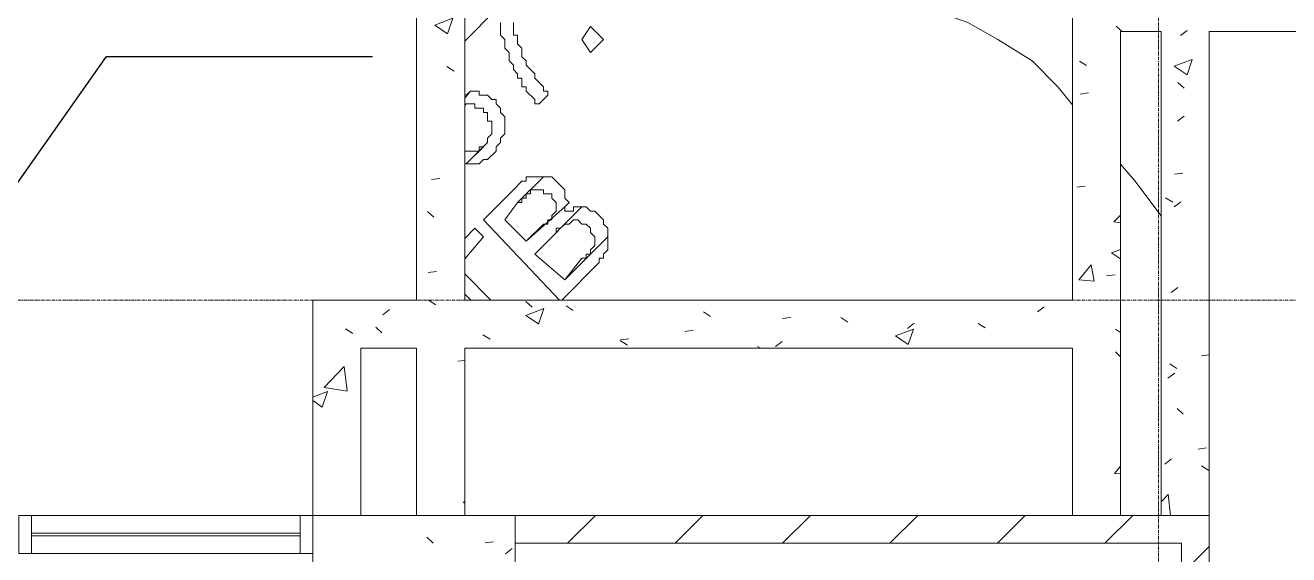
# Model space of a CAD drawing. Header units: millimetres. Extents: x -3370 to 37592, y -25802 to 13127.
# Drawn here: x 18479 to 23468, y 4453 to 6543 of the extents above; entities that cross this region are included whole.
import ezdxf

# ---------------------------------------------------------------- set-up
doc = ezdxf.new("R2010")
doc.units = ezdxf.units.MM
doc.linetypes.add('Grid Line', pattern=[22.225, 12.7, -3.175, 3.175, -3.175])
for name, color, linetype, lineweight in [('2 Hoop survey', 8, 'Continuous', 9), ('A-GLAZ-CURT', 52, 'Continuous', 9), ('A-GLAZ-CWMG', 51, 'Continuous', 9), ('A-WALL', 113, 'Continuous', 18), ('A-WALL-PATT', 111, 'Continuous', 18), ('ID_REVISION_MARKUP', 7, 'Continuous', 25), ('S-GRID', 1, 'Continuous', 9), ('默认', 18, 'Continuous', 9)]:
    doc.layers.add(name, color=color, linetype=linetype, lineweight=lineweight)
pattern_1 = [(50, (0, 0), (728.737, -63.756), [76.2, -838.2]), (355, (0, 0), (-140.972, 764.228), [60.96, -670.56]), (100.451, (60.7, -5.3), (587.77, 700.467), [64.76, -712.36]), (46.184, (0, 203.2), (1084.316, -168.17), [114.3, -1257.3]), (96.636, (90.4, 189.2), (949.61, 989.71), [97.14, -1068.54]), (351.184, (0, 203.2), (949.62, 989.7), [91.44, -1005.84]), (21, (101.6, 152.4), (606.458, -409.06), [76.2, -838.2]), (326, (101.6, 152.4), (247.208, 736.753), [60.96, -670.56]), (71.451, (152.14, 118.3), (853.668, 327.685), [64.76, -712.36]), (37.5, (0, 0), (12.3547, 338.2201), [33.528, -628.904, 33.528, -647.192, -673.1]), (37.5, (0, 0), (12.3547, 338.2201), [-1343.152, 33.528, -639.572]), (7.5, (0, 0), (267.279, 400.722), [33.528, -354.584, 33.528, -613.664, -256.54]), (7.5, (0, 0), (267.279, 400.722), [-1035.304, 33.528, -223.012]), (327.5, (-226.57, 0), (542.3633, -22.9153), [33.528, -220.472, 33.528, -758.952, -1051.56]), (327.5, (-226.57, 0), (542.3633, -22.9153), [-1046.48, 33.528, -1018.032]), (317.5, (-328.17, 0), (592.517, 101.707), [33.528, -296.672, 33.528, -492.76, -746.76]), (317.5, (-328.17, 0), (592.517, 101.707), [-856.488, 33.528, -713.232])]
pattern_2 = [(45, (0, 0), (-212.132, 212.132), [])]

# ---------------------------------------------------------------- blocks, each defined once
blk = doc.blocks.new('System Panel - 10mm Glazed Panel-2229844-Lower Ground Floor')
at = {"layer": 'A-GLAZ-CURT'}
for p, q in [((530, 5), (-530, 5)), ((-530, 5), (-530, -5)), ((530, -5), (530, 5)), ((-530, -5), (530, -5))]:
    blk.add_line(p, q, dxfattribs=at)
blk = doc.blocks.new('Rectangular Mullion - 50 x 150mm-2229842-Lower Ground Floor')
at = {"layer": 'A-GLAZ-CWMG'}
for p, q in [((19564, 4608.4), (18504, 4608.4)), ((19564, 4458.4), (18504, 4458.4))]:
    blk.add_line(p, q, dxfattribs=at)
blk = doc.blocks.new('Rectangular Mullion - 50 x 150mm-1440516-Lower Ground Floor')
at = {"layer": 'A-GLAZ-CWMG'}
for p, q in [((-50, 75), (0, 75)), ((-50, -75), (-50, 75)), ((0, 75), (0, -75)), ((0, -75), (-50, -75))]:
    blk.add_line(p, q, dxfattribs=at)
blk = doc.blocks.new('Rectangular Mullion - 50 x 150mm-1440511-Lower Ground Floor')
at = {"layer": 'A-GLAZ-CWMG'}
for p, q in [((-25, 75), (25, 75)), ((-25, -75), (-25, 75)), ((25, 75), (25, -75)), ((25, -75), (-25, -75))]:
    blk.add_line(p, q, dxfattribs=at)
blk = doc.blocks.new('2 Hoop survey-1260670-Lower Ground Floor')
at = {"layer": '默认', "color": 9}
for p, q in [((68667.1, 16472.5), (68644.1, 16443.8)), ((68684, 15930.7), (68644.1, 15890.8)), ((68747.3, 15647.3), (68644.1, 15750.5)), ((68644.1, 15670.5), (68668.7, 15647.3))]:
    blk.add_line(p, q, dxfattribs=at)
at = {"layer": '默认', "color": 9, "flags": 128}
for points in [[(69666.1, 16980.5), (69920.1, 16929.7), (70191, 16862), (70343.4, 16845), (70631.2, 16743.4), (70749.7, 16675.7), (70885.2, 16591.1), (70986.8, 16489.5), (71044.1, 16417.9)], [(68644.1, 16669.7), (68768.6, 16794.2)], [(68785.6, 16743.4), (68785.6, 16692.7), (68802.5, 16675.7), (68802.5, 16641.9), (68819.4, 16624.9), (68819.4, 16591.1), (68836.4, 16574.1), (68836.4, 16557.2), (68853.3, 16540.3), (68853.3, 16523.3), (68870.2, 16523.3), (68870.2, 16489.5), (68887.2, 16489.5), (68887.2, 16472.5), (68921, 16438.7), (68921, 16421.7), (68938, 16421.7), (68971.8, 16455.6), (68971.8, 16472.5), (68954.9, 16472.5), (68954.9, 16489.5), (68921, 16523.3), (68921, 16540.3), (68887.2, 16574.1), (68887.2, 16591.1), (68870.2, 16608), (68870.2, 16641.9), (68853.3, 16658.8), (68853.3, 16692.7), (68836.4, 16692.7), (68836.4, 16743.4)], [(68644.1, 16443.8), (68667.1, 16472.5), (68650.1, 16455.6), (68644.1, 16455.6)], [(68644.1, 16415.7), (68650.1, 16421.7), (68684, 16421.7), (68684, 16404.8), (68717.8, 16404.8), (68717.8, 16387.9), (68734.8, 16387.9), (68734.8, 16354), (68751.7, 16354), (68751.7, 16303.2), (68734.8, 16286.3), (68734.8, 16269.3), (68650.1, 16184.7), (68700.9, 16184.7), (68717.8, 16201.6), (68734.8, 16201.6), (68768.6, 16235.5), (68768.6, 16252.4), (68785.6, 16269.3), (68785.6, 16286.3), (68802.5, 16303.2), (68802.5, 16370.9), (68785.6, 16387.9), (68785.6, 16404.8), (68768.6, 16421.7), (68768.6, 16438.7), (68751.7, 16438.7), (68734.8, 16455.6), (68700.9, 16455.6), (68700.9, 16472.5), (68667.1, 16472.5)], [(68644.1, 16184.7), (68650.1, 16184.7), (68717.8, 16252.4), (68700.9, 16252.4), (68700.9, 16235.5), (68644.1, 16235.5)], [(71234.1, 16184), (71291.6, 16117), (71393.2, 15981.5), (71394.1, 15979.9)], [(69027.1, 15647.3), (69175, 15795.2), (69175, 15812.2), (69192, 15812.2), (69192, 15829.1), (69208.9, 15846), (69208.9, 15896.8), (69039.6, 15727.5), (68921, 15829.1), (69107.3, 16015.4), (69073.4, 16015.4), (69073.4, 15998.4), (69039.6, 15998.4), (69039.6, 16015.4), (68887.2, 15879.9), (68802.5, 15964.6), (68853.3, 16032.3), (68954.9, 16133.9), (68887.2, 16133.9), (68887.2, 16117), (68870.2, 16117), (68836.4, 16083.1)], [(68836.4, 16083.1), (68717.8, 15964.6), (69018.4, 15647.3)], [(68644.1, 15810.7), (68717.8, 15896.8), (68684, 15930.7)]]:
    blk.add_lwpolyline(points, dxfattribs=at)
at = {"layer": '默认', "color": 9}
for points in [[(69141.2, 16624.9), (69107.3, 16675.7), (69141.2, 16726.5), (69192, 16675.7)], [(68954.9, 16133.9), (68853.3, 16032.3), (68870.2, 16032.3), (68870.2, 16049.2), (68887.2, 16049.2), (68887.2, 16066.2), (68904.1, 16066.2), (68904.1, 16083.1), (68954.9, 16083.1), (68954.9, 16066.2), (68988.8, 16066.2), (68988.8, 16049.2), (69005.7, 16032.3), (69005.7, 15998.4), (68988.8, 15981.5), (68988.8, 15964.6), (68971.8, 15964.6), (68971.8, 15947.6), (68954.9, 15947.6), (68887.2, 15879.9), (69039.6, 16015.4), (69056.5, 16032.3), (69039.6, 16049.2), (69039.6, 16083.1), (68988.8, 16133.9)], [(69107.3, 16015.4), (69005.7, 15913.8), (69005.7, 15930.7), (69022.6, 15930.7), (69039.6, 15947.6), (69056.5, 15947.6), (69073.4, 15964.6), (69090.4, 15964.6), (69107.3, 15947.6), (69124.2, 15947.6), (69141.2, 15930.7), (69141.2, 15913.8), (69158.1, 15896.8), (69158.1, 15863), (69141.2, 15846), (69141.2, 15829.1), (69124.2, 15829.1), (69124.2, 15812.2), (69107.3, 15812.2), (69039.6, 15727.5), (69208.9, 15896.8), (69208.9, 15930.7), (69192, 15947.6), (69192, 15964.6), (69158.1, 15998.4), (69141.2, 15998.4), (69124.2, 16015.4)]]:
    blk.add_lwpolyline(points, close=True, dxfattribs=at)

msp = doc.modelspace()

# ---------------------------------------------------------------- hatches: boundary and pattern name
at = {"layer": 'A-WALL-PATT', "lineweight": 9}
h = msp.add_hatch(dxfattribs=at)
h.set_pattern_fill('FP_1', color=256, style=0, pattern_type=2)
h.set_pattern_definition(pattern_1)
h.paths.add_polyline_path([(20214.04, 5458.364), (20214.04, 6708.364), (20024.04, 6708.364), (20024.04, 5458.364), (20133.926, 5458.364)])
h = msp.add_hatch(dxfattribs=at)
h.set_pattern_fill('FP_1', color=256, style=0, pattern_type=2)
h.set_pattern_definition(pattern_1)
h.paths.add_polyline_path([(22884.04, 6518.364), (23154.04, 6518.364), (23154.04, 6708.364), (22614.04, 6708.364), (22614.04, 6518.364), (22804.04, 6518.364)])
h = msp.add_hatch(dxfattribs=at)
h.set_pattern_fill('FP_1', color=256, style=0, pattern_type=2)
h.set_pattern_definition(pattern_1)
h.paths.add_polyline_path([(23154.04, 6518.364), (30134.04, 6518.364), (30134.04, 6708.364), (23154.04, 6708.364)])
h = msp.add_hatch(dxfattribs=at)
h.set_pattern_fill('FP_1', color=256, style=0, pattern_type=2)
h.set_pattern_definition(pattern_1)
h.paths.add_polyline_path([(22804.04, 4608.364), (22804.04, 6518.364), (22614.04, 6518.364), (22614.04, 4608.364)])
h = msp.add_hatch(dxfattribs=at)
h.set_pattern_fill('FP_1', color=256, style=0, pattern_type=2)
h.set_pattern_definition(pattern_1)
h.paths.add_polyline_path([(22994.04, 5358.364), (23154.04, 5358.364), (23154.04, 6518.364), (22964.04, 6518.364), (22964.04, 5358.364)])
h = msp.add_hatch(dxfattribs=at)
h.set_pattern_fill('FP_1', color=256, style=0, pattern_type=2)
h.set_pattern_definition(pattern_1)
h.paths.add_polyline_path([(19804.04, 4608.364), (19804.04, 5458.364), (19614.04, 5458.364), (19614.04, 4608.364), (19670.96, 4608.364)])
h = msp.add_hatch(dxfattribs=at)
h.set_pattern_fill('FP_1', color=256, style=0, pattern_type=2)
h.set_pattern_definition(pattern_1)
h.paths.add_polyline_path([(20024.04, 5268.364), (20214.04, 5268.364), (20214.04, 5458.364), (19804.04, 5458.364), (19804.04, 5268.364)])
h = msp.add_hatch(dxfattribs=at)
h.set_pattern_fill('FP_1', color=256, style=0, pattern_type=2)
h.set_pattern_definition(pattern_1)
h.paths.add_polyline_path([(20634.04, 5268.364), (22614.04, 5268.364), (22614.04, 5458.364), (20214.04, 5458.364), (20214.04, 5268.364)])
h = msp.add_hatch(dxfattribs=at)
h.set_pattern_fill('FP_1', color=256, style=0, pattern_type=2)
h.set_pattern_definition(pattern_1)
h.paths.add_polyline_path([(22994.04, 4608.364), (23154.04, 4608.364), (23154.04, 5358.364), (22964.04, 5358.364), (22964.04, 4608.364)])
h = msp.add_hatch(dxfattribs=at)
h.set_pattern_fill('FP_1', color=256, style=0, pattern_type=2)
h.set_pattern_definition(pattern_1)
h.paths.add_polyline_path([(20024.04, 4608.364), (20214.04, 4608.364), (20214.04, 5268.364), (20024.04, 5268.364), (20024.04, 5189.197)])
h = msp.add_hatch(dxfattribs=at)
h.set_pattern_fill('FP_1', color=256, style=0, pattern_type=2)
h.set_pattern_definition(pattern_1)
h.paths.add_polyline_path([(20217.212, 4408.364), (20414.04, 4408.364), (20414.04, 4608.364), (19614.04, 4608.364), (19614.04, 4408.364), (20214.04, 4408.364)])
h = msp.add_hatch(dxfattribs=at)
h.set_pattern_fill('FP_2', color=256, style=0, pattern_type=2)
h.set_pattern_definition(pattern_2)
h.paths.add_polyline_path([(22994.04, 4498.364), (23154.04, 4498.364), (23154.04, 4608.364), (20414.04, 4608.364), (20414.04, 4498.364), (22884.04, 4498.364)])
h = msp.add_hatch(dxfattribs=at)
h.set_pattern_fill('FP_2', color=256, style=0, pattern_type=2)
h.set_pattern_definition(pattern_2)
h.paths.add_polyline_path([(23044.04, 923.364), (23154.04, 923.364), (23154.04, 4498.364), (23044.04, 4498.364), (23044.04, 963.364)])

# ---------------------------------------------------------------- linework, layer by layer
at = {"layer": 'A-WALL'}
for p, q in [((20214.04, 5458.364), (20214.04, 12807.609)), ((20024.04, 6708.364), (20024.04, 5458.364)), ((22614.04, 6708.364), (22614.04, 5458.364)), ((22804.04, 6518.364), (22964.04, 6518.364)), ((22804.04, 4608.364), (22804.04, 6518.364)), ((22964.04, 6518.364), (22964.04, 4608.364)), ((23154.04, 1033.364), (23154.04, 6518.364)), ((23154.04, 6518.364), (23754.04, 6518.364)), ((19614.04, 5458.364), (19614.04, 4408.364)), ((20024.04, 5458.364), (19614.04, 5458.364)), ((22614.04, 5458.364), (20214.04, 5458.364)), ((19804.04, 4608.364), (19804.04, 5268.364)), ((19804.04, 5268.364), (20024.04, 5268.364)), ((20024.04, 5268.364), (20024.04, 4608.364)), ((20214.04, 4608.364), (20214.04, 5268.364)), ((20214.04, 5268.364), (22614.04, 5268.364)), ((22614.04, 5268.364), (22614.04, 4608.364)), ((20024.04, 4608.364), (19804.04, 4608.364)), ((22614.04, 4608.364), (20214.04, 4608.364)), ((22964.04, 4608.364), (22804.04, 4608.364))]:
    msp.add_line(p, q, dxfattribs=at)
at = {"layer": 'A-WALL', "lineweight": 9}
for p, q in [((19614.04, 4608.364), (19804.04, 4608.364)), ((20024.04, 4608.364), (20214.04, 4608.364)), ((20414.04, 4408.364), (20414.04, 4608.364)), ((22614.04, 4608.364), (22804.04, 4608.364)), ((22964.04, 4608.364), (23154.04, 4608.364)), ((23044.04, 4498.364), (20414.04, 4498.364)), ((23044.04, 923.364), (23044.04, 4498.364))]:
    msp.add_line(p, q, dxfattribs=at)
at = {"layer": 'ID_REVISION_MARKUP'}
msp.add_lwpolyline([(14350, 100), (18800, 6420), (19850, 6420)], dxfattribs=at)
at = {"layer": 'S-GRID', "linetype": 'Grid Line'}
for p, q in [((22954.04, 11106.923), (22954.04, 163.694)), ((-1062.147, 5458.364), (36838.524, 5458.364))]:
    msp.add_line(p, q, dxfattribs=at)

# ---------------------------------------------------------------- block references
at = {"layer": '2 Hoop survey', "color": 9}
msp.add_blockref('2 Hoop survey-1260670-Lower Ground Floor', (-48430.024, -10188.937), dxfattribs=at)
at = {"layer": 'A-GLAZ-CURT'}
msp.add_blockref('System Panel - 10mm Glazed Panel-2229844-Lower Ground Floor', (19034.04, 4533.364), dxfattribs=at)
at = {"layer": 'A-GLAZ-CWMG', "extrusion": (0, 0, -1), "rotation": 180}
for name, p in [('Rectangular Mullion - 50 x 150mm-1440511-Lower Ground Floor', (-18479.04, 4533.364)), ('Rectangular Mullion - 50 x 150mm-1440516-Lower Ground Floor', (-19614.04, 4533.364))]:
    msp.add_blockref(name, p, dxfattribs=at)
at = {"layer": 'A-GLAZ-CWMG'}
msp.add_blockref('Rectangular Mullion - 50 x 150mm-2229842-Lower Ground Floor', (0, 0), dxfattribs=at)

doc.saveas('drawing.dxf')
